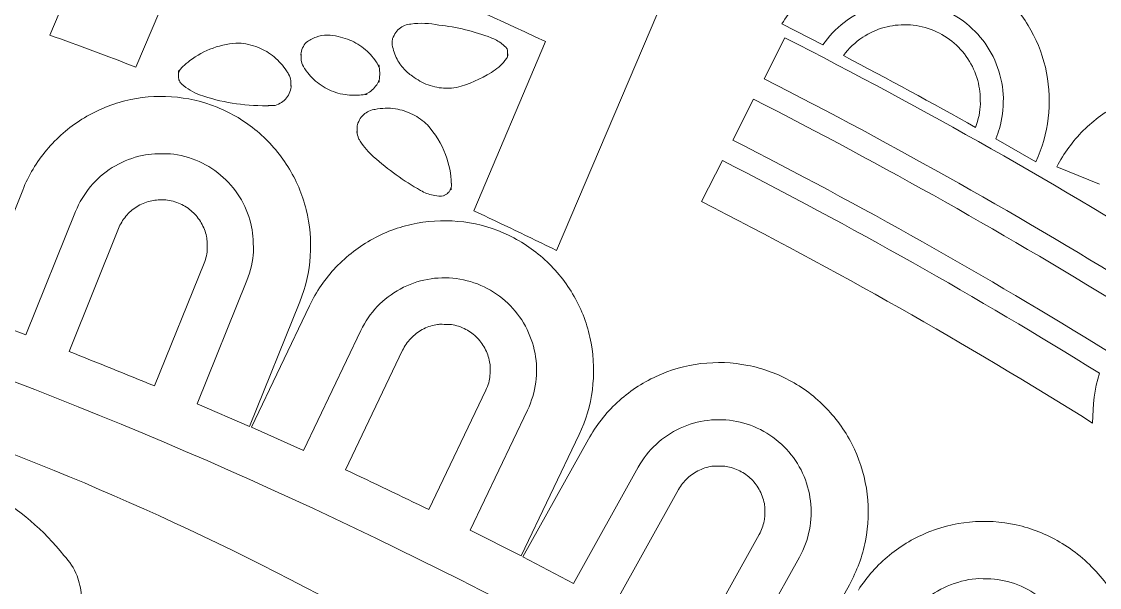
# Model space of a CAD drawing. Header units: millimetres. Extents: x -216 to 235, y -247 to 205.
# Drawn here: x 55.4 to 84.6, y 93.49 to 108.8 of the extents above; entities that cross this region are included whole.
import ezdxf

# ---------------------------------------------------------------- set-up
doc = ezdxf.new("R2010")
doc.units = ezdxf.units.MM
doc.header["$MEASUREMENT"] = 0
doc.layers.add('Camada 1', color=7, linetype='Continuous')

msp = doc.modelspace()

# ---------------------------------------------------------------- linework, layer by layer
at = {"layer": 'Camada 1', "color": 240, "lineweight": 18}
msp.add_open_spline([(40.386, -243.7514), (52.549, -242.0562), (64.5321, -239.369), (76.2543, -235.708), (76.2543, -235.708), (98.8911, -228.6351), (120.1427, -218.1082), (139.486, -204.3864), (139.486, -204.3864), (164.4969, -186.644), (185.4274, -164.233), (201.4217, -138.0695), (201.4217, -138.0695), (213.7717, -117.7741), (222.7947, -95.7966), (228.2686, -72.6782), (228.2686, -72.6782), (232.7664, -53.682), (234.7784, -34.2646), (234.2711, -14.7498), (234.2711, -14.7498), (233.6078, 8.9614), (229.2434, 32.277), (221.2854, 54.6227), (221.2854, 54.6227), (213.3274, 76.9685), (201.9717, 97.7943), (187.498, 116.5872), (187.498, 116.5872), (182.1139, 123.578), (176.3293, 130.2413), (170.1642, 136.5541), (170.1642, 136.5541), (153.5928, 153.4769), (134.5781, 167.599), (113.5883, 178.5727), (113.5883, 178.5727), (92.5985, 189.5464), (70.1505, 197.1015), (46.7969, 201.0519), (46.7969, 201.0519), (39.0919, 202.3552), (31.3295, 203.2562), (23.5308, 203.7524), (23.5308, 203.7524), (0.054, 205.2792), (-23.3725, 203.1146), (-46.1721, 197.3119), (-46.1721, 197.3119), (-57.2082, 194.503), (-67.9982, 190.8615), (-78.4793, 186.4083), (-78.4793, 186.4083), (-100.2525, 177.1917), (-120.3159, 164.6826), (-138.1754, 149.1888), (-138.1754, 149.1888), (-156.0349, 133.6951), (-171.2507, 115.5983), (-183.4483, 95.344), (-183.4483, 95.344), (-190.4371, 83.7389), (-196.3515, 71.5511), (-201.1434, 58.8799), (-201.1434, 58.8799), (-210.746, 33.3304), (-215.639, 6.4782), (-215.6655, -20.8162), (-215.6655, -20.8162), (-215.6885, -44.4186), (-212.0189, -67.7341), (-204.7472, -90.1884), (-204.7472, -90.1884), (-197.4754, -112.6427), (-186.7806, -133.683), (-172.926, -152.7913), (-172.926, -152.7913), (-167.4686, -160.3181), (-161.5547, -167.4917), (-155.2071, -174.2846)], degree=3, knots=[0, 0, 0, 0, 0.047619, 0.047619, 0.047619, 0.047619, 0.0952381, 0.0952381, 0.0952381, 0.0952381, 0.1428571, 0.1428571, 0.1428571, 0.1428571, 0.1904762, 0.1904762, 0.1904762, 0.1904762, 0.2380952, 0.2380952, 0.2380952, 0.2380952, 0.2857143, 0.2857143, 0.2857143, 0.2857143, 0.3333333, 0.3333333, 0.3333333, 0.3333333, 0.3809524, 0.3809524, 0.3809524, 0.3809524, 0.4285714, 0.4285714, 0.4285714, 0.4285714, 0.4761905, 0.4761905, 0.4761905, 0.4761905, 0.5238095, 0.5238095, 0.5238095, 0.5238095, 0.5714286, 0.5714286, 0.5714286, 0.5714286, 0.6190476, 0.6190476, 0.6190476, 0.6190476, 0.6666667, 0.6666667, 0.6666667, 0.6666667, 0.7142857, 0.7142857, 0.7142857, 0.7142857, 0.7619048, 0.7619048, 0.7619048, 0.7619048, 0.8095238, 0.8095238, 0.8095238, 0.8095238, 0.8571429, 0.8571429, 0.8571429, 0.8571429, 0.9047619, 0.9047619, 0.9047619, 0.9047619, 1, 1, 1, 1], dxfattribs=at)
at = {"layer": 'Camada 1', "color": 250, "lineweight": 18}
for points, knots in [([(169.4556, 135.5004), (152.9965, 152.348), (134.1044, 166.4135), (113.2447, 177.3504), (113.2447, 177.3504), (92.385, 188.2873), (70.0712, 195.8264), (46.8527, 199.782), (46.8527, 199.782), (39.1901, 201.0875), (31.4701, 201.9926), (23.7134, 202.4951), (23.7134, 202.4951), (0.3708, 204.0413), (-22.9262, 201.9169), (-45.6041, 196.1741), (-45.6041, 196.1741), (-56.5864, 193.3931), (-67.3248, 189.7829), (-77.7567, 185.3645), (-77.7567, 185.3645), (-99.4202, 176.2238), (-119.3871, 163.8067), (-137.1658, 148.419), (-137.1658, 148.419), (-154.9444, 133.0313), (-170.097, 115.0518), (-182.2504, 94.9233), (-182.2504, 94.9233), (-189.2131, 83.3915), (-195.1084, 71.2792), (-199.8881, 58.6848), (-199.8881, 58.6848), (-209.4979, 33.2044), (-214.3954, 6.4161), (-214.4225, -20.8161), (-214.4225, -20.8161), (-214.4225, -44.3152), (-210.6959, -67.68), (-203.3914, -90.0987), (-203.3914, -90.0987), (-196.087, -112.5174), (-185.3655, -133.5174), (-171.4908, -152.5816), (-171.4908, -152.5816), (-166.2338, -159.8049), (-160.555, -166.7015), (-154.4747, -173.2469), (-154.4747, -173.2469), (-138.5335, -190.4321), (-120.1002, -204.912), (-99.6287, -216.33), (-99.6287, -216.33), (-77.9909, -228.3986), (-54.6567, -236.727), (-30.2673, -241.0865), (-30.2673, -241.0865), (-7.2069, -245.2627), (16.2229, -245.78), (39.4452, -242.6257)], [0, 0, 0, 0, 0.0625, 0.0625, 0.0625, 0.0625, 0.125, 0.125, 0.125, 0.125, 0.1875, 0.1875, 0.1875, 0.1875, 0.25, 0.25, 0.25, 0.25, 0.3125, 0.3125, 0.3125, 0.3125, 0.375, 0.375, 0.375, 0.375, 0.4375, 0.4375, 0.4375, 0.4375, 0.5, 0.5, 0.5, 0.5, 0.5625, 0.5625, 0.5625, 0.5625, 0.625, 0.625, 0.625, 0.625, 0.6875, 0.6875, 0.6875, 0.6875, 0.75, 0.75, 0.75, 0.75, 0.8125, 0.8125, 0.8125, 0.8125, 0.875, 0.875, 0.875, 0.875, 1, 1, 1, 1]), ([(60.7714, 142.4533), (77.9787, 137.0124), (94.123, 128.9467), (108.8068, 118.4548), (108.8068, 118.4548), (124.9538, 106.9173), (138.8796, 92.7784), (150.1705, 76.4581), (150.1705, 76.4581), (160.415, 61.5908), (168.2076, 45.304), (173.3565, 27.9986), (173.3565, 27.9986), (178.6945, 10.0576), (181.054, -8.5113), (180.3726, -27.2172), (180.3726, -27.2172), (179.6985, -45.2033), (176.219, -62.8625), (170.0198, -79.76), (170.0198, -79.76), (163.8206, -96.6575), (155.0545, -112.3772), (143.9371, -126.532), (143.9371, -126.532), (140.0032, -131.5408), (135.7961, -136.3224), (131.3289, -140.8621), (131.3289, -140.8621), (122.0238, -150.3182), (111.6907, -158.6385), (100.4673, -165.7122)], [0, 0, 0, 0, 0.1111111, 0.1111111, 0.1111111, 0.1111111, 0.2222222, 0.2222222, 0.2222222, 0.2222222, 0.3333333, 0.3333333, 0.3333333, 0.3333333, 0.4444444, 0.4444444, 0.4444444, 0.4444444, 0.5555556, 0.5555556, 0.5555556, 0.5555556, 0.6666667, 0.6666667, 0.6666667, 0.6666667, 0.7777778, 0.7777778, 0.7777778, 0.7777778, 1, 1, 1, 1]), ([(99.8055, -164.6599), (114.881, -155.2167), (128.2937, -143.5315), (139.7132, -129.8919), (139.7132, -129.8919), (152.7839, -114.2803), (162.8561, -96.5853), (169.6061, -77.3759), (169.6061, -77.3759), (175.5536, -60.4675), (178.7829, -42.8368), (179.2144, -24.9179), (179.2144, -24.9179), (179.4625, -14.612), (178.7772, -4.3259), (177.1642, 5.8561), (177.1642, 5.8561), (174.3321, 23.5449), (168.7678, 40.5729), (160.6081, 56.5209), (160.6081, 56.5209), (152.4838, 72.3997), (141.9854, 86.8191), (129.3689, 99.4273), (129.3689, 99.4273), (116.7368, 112.0511), (102.2854, 122.5434), (86.3705, 130.6458), (86.3705, 130.6458), (78.0161, 134.8992), (69.3387, 138.4478), (60.3979, 141.2675)], [0, 0, 0, 0, 0.1111111, 0.1111111, 0.1111111, 0.1111111, 0.2222222, 0.2222222, 0.2222222, 0.2222222, 0.3333333, 0.3333333, 0.3333333, 0.3333333, 0.4444444, 0.4444444, 0.4444444, 0.4444444, 0.5555556, 0.5555556, 0.5555556, 0.5555556, 0.6666667, 0.6666667, 0.6666667, 0.6666667, 0.7777778, 0.7777778, 0.7777778, 0.7777778, 1, 1, 1, 1]), ([(39.4452, -242.6257), (51.8039, -240.947), (63.9786, -238.2392), (75.8837, -234.5214), (75.8837, -234.5214), (98.4034, -227.4817), (119.5445, -217.0058), (138.7865, -203.3516), (138.7865, -203.3516), (162.3398, -186.6382), (182.2735, -165.7398), (197.8558, -141.4234), (197.8558, -141.4234), (210.5592, -121.5071), (219.9906, -99.8488), (225.9178, -76.9817), (225.9178, -76.9817), (231.1662, -56.7331), (233.5541, -35.952), (233.035, -15.0406), (233.035, -15.0406), (232.4527, 8.4214), (228.2073, 31.5036), (220.4032, 53.6376), (220.4032, 53.6376), (212.5992, 75.7714), (201.4288, 96.412), (187.1669, 115.0511), (187.1669, 115.0511), (181.6804, 122.2215), (175.7693, 129.0463), (169.4555, 135.5004)], [0, 0, 0, 0, 0.1111111, 0.1111111, 0.1111111, 0.1111111, 0.2222222, 0.2222222, 0.2222222, 0.2222222, 0.3333333, 0.3333333, 0.3333333, 0.3333333, 0.4444444, 0.4444444, 0.4444444, 0.4444444, 0.5555556, 0.5555556, 0.5555556, 0.5555556, 0.6666667, 0.6666667, 0.6666667, 0.6666667, 0.7777778, 0.7777778, 0.7777778, 0.7777778, 1, 1, 1, 1]), ([(82.1399, 110.4193), (82.1073, 110.5187), (82.0595, 110.6117), (81.9977, 110.6962), (81.9977, 110.6962), (81.9497, 110.7619), (81.8939, 110.8212), (81.8314, 110.8733), (81.8314, 110.8733), (81.7505, 110.9402), (81.6601, 110.9936), (81.5624, 111.0322), (81.5624, 111.0322), (81.4648, 111.0708), (81.341, 111.1003), (81.2575, 111.1003), (81.2575, 111.1003), (81.1152, 111.1003), (81.0481, 111.0969), (80.9465, 111.0707), (80.9465, 111.0707), (80.8448, 111.0446), (80.7484, 111.0029), (80.6598, 110.9466), (80.6598, 110.9466), (80.5929, 110.904), (80.5315, 110.8539), (80.4764, 110.7969), (80.4764, 110.7969), (80.3852, 110.7023), (80.3148, 110.5915), (80.2679, 110.4688), (80.2679, 110.4688), (79.8677, 110.5682), (79.4569, 110.6038), (79.0456, 110.5747), (79.0456, 110.5747), (78.6342, 110.5455), (78.2325, 110.4524), (77.8503, 110.2976), (77.8503, 110.2976), (77.4681, 110.1428), (77.1149, 109.9301), (76.7992, 109.6647), (76.7992, 109.6647), (76.4852, 109.4008), (76.216, 109.0911), (75.9984, 108.7434)], [0, 0, 0, 0, 0.0769231, 0.0769231, 0.0769231, 0.0769231, 0.1538462, 0.1538462, 0.1538462, 0.1538462, 0.2307692, 0.2307692, 0.2307692, 0.2307692, 0.3076923, 0.3076923, 0.3076923, 0.3076923, 0.3846154, 0.3846154, 0.3846154, 0.3846154, 0.4615385, 0.4615385, 0.4615385, 0.4615385, 0.5384615, 0.5384615, 0.5384615, 0.5384615, 0.6153846, 0.6153846, 0.6153846, 0.6153846, 0.6923077, 0.6923077, 0.6923077, 0.6923077, 0.7692308, 0.7692308, 0.7692308, 0.7692308, 0.8461538, 0.8461538, 0.8461538, 0.8461538, 1, 1, 1, 1]), ([(82.8799, 105.0125), (83.0535, 105.3866), (83.1663, 105.7832), (83.2158, 106.1927), (83.2158, 106.1927), (83.2652, 106.6021), (83.25, 107.0142), (83.1705, 107.4189), (83.1705, 107.4189), (83.091, 107.8235), (82.9492, 108.2107), (82.7485, 108.571), (82.7485, 108.571), (82.5502, 108.9272), (82.2991, 109.2484), (82.0014, 109.5269), (82.0014, 109.5269), (82.0626, 109.6117), (82.1098, 109.705), (82.1418, 109.8046), (82.1418, 109.8046), (82.1738, 109.9042), (82.1895, 110.0061), (82.1895, 110.1121), (82.1895, 110.1121), (82.1895, 110.2154), (82.1725, 110.32), (82.1399, 110.4193)], [0, 0, 0, 0, 0.125, 0.125, 0.125, 0.125, 0.25, 0.25, 0.25, 0.25, 0.375, 0.375, 0.375, 0.375, 0.5, 0.5, 0.5, 0.5, 0.625, 0.625, 0.625, 0.625, 0.75, 0.75, 0.75, 0.75, 1, 1, 1, 1]), ([(77.1101, 108.1724), (77.2688, 108.405), (77.462, 108.61), (77.6848, 108.7822), (77.6848, 108.7822), (77.9077, 108.9544), (78.1547, 109.0897), (78.4199, 109.1846), (78.4199, 109.1846), (78.6851, 109.2795), (78.9925, 109.3401), (79.2433, 109.3401), (79.2433, 109.3401), (79.5647, 109.3401), (79.8042, 109.3126), (80.0745, 109.2335), (80.0745, 109.2335), (80.3448, 109.1545), (80.5995, 109.0341), (80.8321, 108.8754), (80.8321, 108.8754), (81.0647, 108.7167), (81.2697, 108.5235), (81.4419, 108.3006), (81.4419, 108.3006), (81.6141, 108.0778), (81.7493, 107.8307), (81.8443, 107.5656), (81.8443, 107.5656), (81.9392, 107.3004), (81.9998, 106.993), (81.9998, 106.7422), (81.9998, 106.7422), (81.9998, 106.4207), (81.9723, 106.1813), (81.8932, 105.911), (81.8932, 105.911), (81.8656, 105.8166), (81.8329, 105.7239), (81.7951, 105.6332)], [0, 0, 0, 0, 0.0909091, 0.0909091, 0.0909091, 0.0909091, 0.1818182, 0.1818182, 0.1818182, 0.1818182, 0.2727273, 0.2727273, 0.2727273, 0.2727273, 0.3636364, 0.3636364, 0.3636364, 0.3636364, 0.4545455, 0.4545455, 0.4545455, 0.4545455, 0.5454545, 0.5454545, 0.5454545, 0.5454545, 0.6363636, 0.6363636, 0.6363636, 0.6363636, 0.7272727, 0.7272727, 0.7272727, 0.7272727, 0.8181818, 0.8181818, 0.8181818, 0.8181818, 1, 1, 1, 1]), ([(65.9488, 108.7381), (65.9043, 108.7381), (65.8332, 108.72), (65.779, 108.6976), (65.779, 108.6976), (65.7248, 108.6753), (65.6748, 108.6447), (65.6301, 108.6067), (65.6301, 108.6067), (65.5855, 108.5686), (65.5473, 108.5241), (65.5166, 108.4741), (65.5166, 108.4741), (65.4859, 108.4242), (65.4497, 108.3431), (65.4497, 108.313), (65.4497, 108.313), (65.4497, 108.3234), (65.4388, 108.2618), (65.4388, 108.2541), (65.4388, 108.2541), (65.4388, 108.1584), (65.4821, 107.9974), (65.5333, 107.8773), (65.5333, 107.8773), (65.5845, 107.7571), (65.6538, 107.6465), (65.7396, 107.5481), (65.7396, 107.5481), (65.8139, 107.4629), (65.899, 107.3886), (65.9934, 107.3265), (65.9934, 107.3265), (66.1212, 107.2267), (66.2631, 107.1481), (66.4155, 107.0926), (66.4155, 107.0926), (66.5679, 107.0371), (66.7474, 107.0006), (66.8891, 107.0006), (66.8891, 107.0006), (67.0193, 107.0006), (67.0865, 107.0032), (67.1841, 107.0187), (67.1841, 107.0187), (67.5168, 107.1121), (67.8342, 107.2488), (68.1306, 107.4264), (68.1306, 107.4264), (68.2716, 107.5109), (68.3952, 107.6191), (68.4977, 107.7476), (68.4977, 107.7476), (68.5194, 107.7717), (68.5504, 107.8162), (68.5504, 107.8286), (68.5504, 107.8286), (68.5504, 107.7873), (68.5755, 107.8993), (68.5755, 107.9219), (68.5755, 107.9219), (68.5755, 107.9805), (68.5705, 107.7394), (68.5705, 108.0185), (68.5705, 108.0185), (68.5705, 108.028), (68.5505, 108.0935), (68.5505, 108.0803), (68.5505, 108.0803), (68.4683, 108.1679), (68.3734, 108.2416), (68.2681, 108.2995), (68.2681, 108.2995), (68.2232, 108.3242), (68.1767, 108.3459), (68.1288, 108.3644), (68.1288, 108.3644), (67.6716, 108.541), (67.1954, 108.6573), (66.7083, 108.7114), (66.7083, 108.7114), (66.4579, 108.7635), (66.2022, 108.7725), (65.9488, 108.7381)], [0, 0, 0, 0, 0.0454545, 0.0454545, 0.0454545, 0.0454545, 0.0909091, 0.0909091, 0.0909091, 0.0909091, 0.1363636, 0.1363636, 0.1363636, 0.1363636, 0.1818182, 0.1818182, 0.1818182, 0.1818182, 0.2272727, 0.2272727, 0.2272727, 0.2272727, 0.2727273, 0.2727273, 0.2727273, 0.2727273, 0.3181818, 0.3181818, 0.3181818, 0.3181818, 0.3636364, 0.3636364, 0.3636364, 0.3636364, 0.4090909, 0.4090909, 0.4090909, 0.4090909, 0.4545455, 0.4545455, 0.4545455, 0.4545455, 0.5, 0.5, 0.5, 0.5, 0.5454545, 0.5454545, 0.5454545, 0.5454545, 0.5909091, 0.5909091, 0.5909091, 0.5909091, 0.6363636, 0.6363636, 0.6363636, 0.6363636, 0.6818182, 0.6818182, 0.6818182, 0.6818182, 0.7272727, 0.7272727, 0.7272727, 0.7272727, 0.7727273, 0.7727273, 0.7727273, 0.7727273, 0.8181818, 0.8181818, 0.8181818, 0.8181818, 0.8636364, 0.8636364, 0.8636364, 0.8636364, 0.9090909, 0.9090909, 0.9090909, 0.9090909, 1, 1, 1, 1]), ([(78.7746, 108.6457), (78.5661, 108.5881), (78.3693, 108.4986), (78.1888, 108.3794), (78.1888, 108.3794), (77.9862, 108.2456), (77.8102, 108.0783), (77.6662, 107.8828), (77.6662, 107.8828), (78.8693, 107.2528), (80.0633, 106.6056), (81.2479, 105.9415)], [0, 0, 0, 0, 0.25, 0.25, 0.25, 0.25, 0.5, 0.5, 0.5, 0.5, 1, 1, 1, 1]), ([(81.2479, 105.9415), (81.3238, 106.144), (81.3768, 106.3893), (81.3768, 106.5719), (81.3768, 106.5719), (81.3768, 106.8378), (81.3621, 107.0028), (81.3045, 107.2113), (81.3045, 107.2113), (81.2469, 107.4197), (81.1574, 107.6165), (81.0383, 107.797), (81.0383, 107.797), (80.9191, 107.9774), (80.7731, 108.137), (80.604, 108.2718), (80.604, 108.2718), (80.4349, 108.4066), (80.2468, 108.5132), (80.0443, 108.5891), (80.0443, 108.5891), (79.8418, 108.665), (79.5965, 108.718), (79.4139, 108.718), (79.4139, 108.718), (79.1481, 108.718), (78.983, 108.7033), (78.7746, 108.6457)], [0, 0, 0, 0, 0.125, 0.125, 0.125, 0.125, 0.25, 0.25, 0.25, 0.25, 0.375, 0.375, 0.375, 0.375, 0.5, 0.5, 0.5, 0.5, 0.625, 0.625, 0.625, 0.625, 0.75, 0.75, 0.75, 0.75, 1, 1, 1, 1]), ([(65.0086, 107.7171), (64.9156, 107.8565), (64.8019, 107.9798), (64.6703, 108.0837), (64.6703, 108.0837), (64.5387, 108.1876), (64.3924, 108.2696), (64.2351, 108.3278), (64.2351, 108.3278), (64.1512, 108.3588), (64.0648, 108.3827), (63.9768, 108.3993), (63.9768, 108.3993), (63.8801, 108.4283), (63.7906, 108.4396), (63.6791, 108.4396), (63.6791, 108.4396), (63.5868, 108.4396), (63.4788, 108.4193), (63.3835, 108.3859), (63.3835, 108.3859), (63.2867, 108.352), (63.1965, 108.3032), (63.1152, 108.2406), (63.1152, 108.2406), (63.0752, 108.1975), (63.0425, 108.1486), (63.0177, 108.0952), (63.0177, 108.0952), (62.9931, 108.0418), (62.97, 107.9663), (62.97, 107.9268), (62.97, 107.9268), (62.97, 107.8085), (62.9766, 108.0896), (62.9766, 107.7519), (62.9766, 107.7519), (62.9766, 107.719), (63.0083, 107.6389), (63.037, 107.5875), (63.037, 107.5875), (63.0498, 107.5645), (63.0643, 107.5425), (63.0803, 107.5215), (63.0803, 107.5215), (63.173, 107.3818), (63.2864, 107.2584), (63.4178, 107.1543), (63.4178, 107.1543), (63.5491, 107.0501), (63.6952, 106.9678), (63.8523, 106.9094), (63.8523, 106.9094), (64.0094, 106.8509), (64.1984, 106.8107), (64.3412, 106.8107), (64.3412, 106.8107), (64.4604, 106.8107), (64.1216, 106.8136), (64.5252, 106.8136), (64.5252, 106.8136), (64.5863, 106.8136), (64.8868, 106.842), (64.7048, 106.842), (64.7048, 106.842), (64.7321, 106.842), (64.8173, 106.8886), (64.8668, 106.9245), (64.8668, 106.9245), (64.9162, 106.9604), (64.9594, 107.0036), (64.9953, 107.0531), (64.9953, 107.0531), (65.0312, 107.1025), (65.0779, 107.1877), (65.0779, 107.215), (65.0779, 107.215), (65.0779, 107.0335), (65.1063, 107.3335), (65.1063, 107.3945), (65.1063, 107.3945), (65.1063, 107.4557), (65.0779, 107.7562), (65.0779, 107.5741), (65.0779, 107.5741), (65.0779, 107.596), (65.0382, 107.6727), (65.0086, 107.7171)], [0, 0, 0, 0, 0.0434783, 0.0434783, 0.0434783, 0.0434783, 0.0869565, 0.0869565, 0.0869565, 0.0869565, 0.1304348, 0.1304348, 0.1304348, 0.1304348, 0.173913, 0.173913, 0.173913, 0.173913, 0.2173913, 0.2173913, 0.2173913, 0.2173913, 0.2608696, 0.2608696, 0.2608696, 0.2608696, 0.3043478, 0.3043478, 0.3043478, 0.3043478, 0.3478261, 0.3478261, 0.3478261, 0.3478261, 0.3913043, 0.3913043, 0.3913043, 0.3913043, 0.4347826, 0.4347826, 0.4347826, 0.4347826, 0.4782609, 0.4782609, 0.4782609, 0.4782609, 0.5217391, 0.5217391, 0.5217391, 0.5217391, 0.5652174, 0.5652174, 0.5652174, 0.5652174, 0.6086957, 0.6086957, 0.6086957, 0.6086957, 0.6521739, 0.6521739, 0.6521739, 0.6521739, 0.6956522, 0.6956522, 0.6956522, 0.6956522, 0.7391304, 0.7391304, 0.7391304, 0.7391304, 0.7826087, 0.7826087, 0.7826087, 0.7826087, 0.826087, 0.826087, 0.826087, 0.826087, 0.8695652, 0.8695652, 0.8695652, 0.8695652, 0.9130435, 0.9130435, 0.9130435, 0.9130435, 1, 1, 1, 1]), ([(75.5189, 107.2561), (79.0752, 105.4456), (82.5517, 103.486), (85.942, 101.381), (85.942, 101.381), (86.2948, 101.6826), (86.6881, 101.9291), (87.1135, 102.1149), (87.1135, 102.1149), (83.5311, 104.3607), (79.8524, 106.4451), (76.0846, 108.3638)], [0, 0, 0, 0, 0.25, 0.25, 0.25, 0.25, 0.5, 0.5, 0.5, 0.5, 1, 1, 1, 1]), ([(59.7729, 107.5852), (59.763, 107.5852), (59.7056, 107.5238), (59.7056, 107.5133), (59.7056, 107.5133), (59.7056, 107.5352), (59.6639, 107.4398), (59.6639, 107.4242), (59.6639, 107.4242), (59.6639, 107.5932), (59.6516, 107.3649), (59.6516, 107.3265), (59.6516, 107.3265), (59.6516, 107.2974), (59.6702, 107.1604), (59.6702, 107.2299), (59.6702, 107.2299), (59.6702, 107.2159), (59.7178, 107.125), (59.7178, 107.1437), (59.7178, 107.1437), (59.7178, 107.1416), (59.7362, 107.1216), (59.7466, 107.1115), (59.7466, 107.1115), (59.8872, 106.9858), (60.0494, 106.8893), (60.227, 106.8258), (60.227, 106.8258), (60.8144, 106.6156), (61.3859, 106.526), (62.0539, 106.526), (62.0539, 106.526), (62.1846, 106.526), (61.9369, 106.5317), (62.2356, 106.5317), (62.2356, 106.5317), (62.2703, 106.5317), (62.3531, 106.5637), (62.4067, 106.5931), (62.4067, 106.5931), (62.4602, 106.6225), (62.5085, 106.6599), (62.5504, 106.7044), (62.5504, 106.7044), (62.5922, 106.7489), (62.6266, 106.7994), (62.6527, 106.8547), (62.6527, 106.8547), (62.6787, 106.91), (62.7035, 106.989), (62.7035, 107.0292), (62.7035, 107.0292), (62.7035, 107.1599), (62.6979, 106.9122), (62.6979, 107.2109), (62.6979, 107.2109), (62.6979, 107.2456), (62.6658, 107.3284), (62.6364, 107.382), (62.6364, 107.382), (62.6195, 107.4128), (62.5999, 107.442), (62.5777, 107.4692), (62.5777, 107.4692), (62.4881, 107.612), (62.3773, 107.739), (62.248, 107.8472), (62.248, 107.8472), (62.1186, 107.9553), (61.974, 108.0419), (61.8176, 108.1047), (61.8176, 108.1047), (61.6496, 108.1722), (61.4461, 108.2188), (61.2918, 108.2188), (61.2918, 108.2188), (61.0755, 108.2188), (60.8157, 108.1686), (60.5895, 108.0884), (60.5895, 108.0884), (60.3632, 108.0082), (60.1522, 107.8935), (59.9618, 107.7473), (59.9618, 107.7473), (59.8959, 107.6967), (59.8329, 107.6426), (59.7729, 107.5852)], [0, 0, 0, 0, 0.0434783, 0.0434783, 0.0434783, 0.0434783, 0.0869565, 0.0869565, 0.0869565, 0.0869565, 0.1304348, 0.1304348, 0.1304348, 0.1304348, 0.173913, 0.173913, 0.173913, 0.173913, 0.2173913, 0.2173913, 0.2173913, 0.2173913, 0.2608696, 0.2608696, 0.2608696, 0.2608696, 0.3043478, 0.3043478, 0.3043478, 0.3043478, 0.3478261, 0.3478261, 0.3478261, 0.3478261, 0.3913043, 0.3913043, 0.3913043, 0.3913043, 0.4347826, 0.4347826, 0.4347826, 0.4347826, 0.4782609, 0.4782609, 0.4782609, 0.4782609, 0.5217391, 0.5217391, 0.5217391, 0.5217391, 0.5652174, 0.5652174, 0.5652174, 0.5652174, 0.6086957, 0.6086957, 0.6086957, 0.6086957, 0.6521739, 0.6521739, 0.6521739, 0.6521739, 0.6956522, 0.6956522, 0.6956522, 0.6956522, 0.7391304, 0.7391304, 0.7391304, 0.7391304, 0.7826087, 0.7826087, 0.7826087, 0.7826087, 0.826087, 0.826087, 0.826087, 0.826087, 0.8695652, 0.8695652, 0.8695652, 0.8695652, 0.9130435, 0.9130435, 0.9130435, 0.9130435, 1, 1, 1, 1]), ([(87.5541, 106.9506), (87.1469, 107.0157), (86.7345, 107.0162), (86.3271, 106.9522), (86.3271, 106.9522), (85.9197, 106.8882), (85.5273, 106.7613), (85.1596, 106.5746), (85.1596, 106.5746), (84.7919, 106.3878), (84.458, 106.1459), (84.166, 105.8546), (84.166, 105.8546), (83.8774, 105.5667), (83.6367, 105.2377), (83.4499, 104.8753)], [0, 0, 0, 0, 0.2, 0.2, 0.2, 0.2, 0.4, 0.4, 0.4, 0.4, 0.6, 0.6, 0.6, 0.6, 1, 1, 1, 1]), ([(55.4334, 104.2437), (55.5923, 104.6384), (55.811, 105.0035), (56.0841, 105.3298), (56.0841, 105.3298), (56.3572, 105.6561), (56.678, 105.9357), (57.0386, 106.1616), (57.0386, 106.1616), (57.3991, 106.3876), (57.7906, 106.5543), (58.2034, 106.6578), (58.2034, 106.6578), (58.6161, 106.7613), (59.04, 106.7989), (59.4645, 106.7698), (59.4645, 106.7698), (59.889, 106.7406), (60.3038, 106.6455), (60.6985, 106.4866), (60.6985, 106.4866), (61.0932, 106.3276), (61.4583, 106.109), (61.7846, 105.8359)], [0, 0, 0, 0, 0.1428571, 0.1428571, 0.1428571, 0.1428571, 0.2857143, 0.2857143, 0.2857143, 0.2857143, 0.4285714, 0.4285714, 0.4285714, 0.4285714, 0.5714286, 0.5714286, 0.5714286, 0.5714286, 0.7142857, 0.7142857, 0.7142857, 0.7142857, 1, 1, 1, 1]), ([(64.9814, 106.4276), (64.9412, 106.4276), (64.8661, 106.4051), (64.8124, 106.3807), (64.8124, 106.3807), (64.7588, 106.3562), (64.7096, 106.3237), (64.6661, 106.2838), (64.6661, 106.2838), (64.6227, 106.244), (64.586, 106.1978), (64.557, 106.1465), (64.557, 106.1465), (64.528, 106.0952), (64.4956, 106.0148), (64.4956, 105.9822), (64.4956, 105.9822), (64.4956, 105.5914), (64.488, 105.9201), (64.488, 105.8069), (64.488, 105.8069), (64.488, 105.7667), (64.5105, 105.6915), (64.5349, 105.6379), (64.5349, 105.6379), (64.5463, 105.613), (64.5594, 105.5891), (64.5742, 105.5661), (64.5742, 105.5661), (64.6824, 105.4122), (64.8051, 105.2697), (64.9413, 105.14), (64.9413, 105.14), (65.3336, 104.7956), (65.7584, 104.4922), (66.2114, 104.2327), (66.2114, 104.2327), (66.3178, 104.1717), (66.4324, 104.1282), (66.5524, 104.1031), (66.5524, 104.1031), (66.6156, 104.0899), (66.6952, 104.0794), (66.7441, 104.0794), (66.7441, 104.0794), (66.7734, 104.0794), (66.9116, 104.0976), (66.8402, 104.0976), (66.8402, 104.0976), (66.8543, 104.0976), (66.9448, 104.1445), (66.9261, 104.1445), (66.9261, 104.1445), (66.9359, 104.1445), (66.9932, 104.2053), (66.9932, 104.2157), (66.9932, 104.2157), (66.9932, 104.1941), (67.0351, 104.2887), (67.0351, 104.3041), (67.0351, 104.3041), (67.0351, 104.1483), (67.0476, 104.3637), (67.0476, 104.4012), (67.0476, 104.4012), (67.0476, 104.4092), (67.0448, 104.4498), (67.0448, 104.4341)], [0, 0, 0, 0, 0.0555556, 0.0555556, 0.0555556, 0.0555556, 0.1111111, 0.1111111, 0.1111111, 0.1111111, 0.1666667, 0.1666667, 0.1666667, 0.1666667, 0.2222222, 0.2222222, 0.2222222, 0.2222222, 0.2777778, 0.2777778, 0.2777778, 0.2777778, 0.3333333, 0.3333333, 0.3333333, 0.3333333, 0.3888889, 0.3888889, 0.3888889, 0.3888889, 0.4444444, 0.4444444, 0.4444444, 0.4444444, 0.5, 0.5, 0.5, 0.5, 0.5555556, 0.5555556, 0.5555556, 0.5555556, 0.6111111, 0.6111111, 0.6111111, 0.6111111, 0.6666667, 0.6666667, 0.6666667, 0.6666667, 0.7222222, 0.7222222, 0.7222222, 0.7222222, 0.7777778, 0.7777778, 0.7777778, 0.7777778, 0.8333333, 0.8333333, 0.8333333, 0.8333333, 0.8888889, 0.8888889, 0.8888889, 0.8888889, 1, 1, 1, 1]), ([(67.0448, 104.4341), (67.0448, 104.6566), (66.9803, 104.9556), (66.8878, 105.2024), (66.8878, 105.2024), (66.7762, 105.5), (66.6106, 105.7713), (66.397, 106.0066), (66.397, 106.0066), (66.2799, 106.1225), (66.1461, 106.2186), (65.9989, 106.2925), (65.9989, 106.2925), (65.8517, 106.3665), (65.6948, 106.4166), (65.5319, 106.4414), (65.5319, 106.4414), (65.3485, 106.4695), (65.1631, 106.4648), (64.9814, 106.4276)], [0, 0, 0, 0, 0.1666667, 0.1666667, 0.1666667, 0.1666667, 0.3333333, 0.3333333, 0.3333333, 0.3333333, 0.5, 0.5, 0.5, 0.5, 0.6666667, 0.6666667, 0.6666667, 0.6666667, 1, 1, 1, 1]), ([(61.7846, 105.8359), (62.1109, 105.5627), (62.3905, 105.242), (62.6164, 104.8814), (62.6164, 104.8814), (62.8424, 104.5208), (63.0092, 104.1293), (63.1126, 103.7166), (63.1126, 103.7166), (63.2161, 103.3038), (63.2538, 102.88), (63.2246, 102.4554), (63.2246, 102.4554), (63.1955, 102.0309), (63.1003, 101.6162), (62.9414, 101.2215)], [0, 0, 0, 0, 0.2, 0.2, 0.2, 0.2, 0.4, 0.4, 0.4, 0.4, 0.6, 0.6, 0.6, 0.6, 1, 1, 1, 1]), ([(85.4945, 100.9273), (85.2224, 100.6109), (84.9972, 100.2597), (84.8234, 99.8805), (84.8234, 99.8805), (81.5196, 101.9261), (78.1333, 103.8318), (74.6702, 105.5944)], [0, 0, 0, 0, 0.3333333, 0.3333333, 0.3333333, 0.3333333, 1, 1, 1, 1]), ([(109.4039, 32.2293), (103.8033, 42.7843), (96.6205, 52.3332), (88.0323, 60.6409), (88.0323, 60.6409), (83.215, 65.3009), (78.0052, 69.5177), (72.4437, 73.2582), (72.4437, 73.2582), (62.6104, 79.8719), (51.8635, 84.8658), (40.4678, 88.1171), (40.4678, 88.1171), (36.6084, 89.2182), (32.6957, 90.1118), (28.7409, 90.7953), (28.7409, 90.7953), (29.6439, 91.0844), (30.4906, 91.5112), (31.26, 92.0652), (31.26, 92.0652), (32.0295, 92.6192), (32.7028, 93.2867), (33.2634, 94.0513), (33.2634, 94.0513), (33.824, 94.8159), (34.2581, 95.6589), (34.555, 96.5593), (34.555, 96.5593), (34.8519, 97.4598), (35.0084, 98.4123), (35.0084, 99.3437), (35.0084, 99.3437), (35.0084, 100.3092), (34.8682, 101.2289), (34.5791, 102.1319), (34.5791, 102.1319), (34.29, 103.0349), (33.8632, 103.8815), (33.3092, 104.651), (33.3092, 104.651), (33.12, 104.9139), (32.9168, 105.1663), (32.7003, 105.4073), (32.7003, 105.4073), (46.0097, 102.9259), (58.767, 98.3931), (70.6582, 91.9204), (70.6582, 91.9204), (82.5494, 85.4477), (93.2816, 77.1945), (102.5906, 67.3641), (102.5906, 67.3641), (106.6445, 63.0831), (110.3952, 58.5342), (113.8252, 53.7387), (113.8252, 53.7387), (121.6447, 42.8064), (127.6576, 30.7854), (131.7161, 17.9717), (131.7161, 17.9717), (133.3187, 12.9118), (134.6034, 7.7619), (135.5654, 2.5421), (135.5654, 2.5421), (134.8569, 3.1755), (134.0581, 3.6902), (133.1886, 4.0736), (133.1886, 4.0736), (132.319, 4.457), (131.4003, 4.6996), (130.4548, 4.7955), (130.4548, 4.7955), (129.5094, 4.8915), (128.5606, 4.8383), (127.6318, 4.6374), (127.6318, 4.6374), (126.703, 4.4365), (125.8171, 4.0927), (124.9958, 3.6147), (124.9958, 3.6147), (124.1745, 3.1365), (123.4382, 2.5359), (122.8048, 1.8274), (122.8048, 1.8274), (122.1715, 1.1189), (121.6568, 0.3201), (121.2734, -0.5495), (121.2734, -0.5495), (121.1514, -0.8261), (121.0435, -1.1085), (120.9498, -1.396), (120.9498, -1.396), (118.885, 10.3731), (115.0045, 21.6743), (109.4039, 32.2293)], [0, 0, 0, 0, 0.04, 0.04, 0.04, 0.04, 0.08, 0.08, 0.08, 0.08, 0.12, 0.12, 0.12, 0.12, 0.16, 0.16, 0.16, 0.16, 0.2, 0.2, 0.2, 0.2, 0.24, 0.24, 0.24, 0.24, 0.28, 0.28, 0.28, 0.28, 0.32, 0.32, 0.32, 0.32, 0.36, 0.36, 0.36, 0.36, 0.4, 0.4, 0.4, 0.4, 0.44, 0.44, 0.44, 0.44, 0.48, 0.48, 0.48, 0.48, 0.52, 0.52, 0.52, 0.52, 0.56, 0.56, 0.56, 0.56, 0.6, 0.6, 0.6, 0.6, 0.64, 0.64, 0.64, 0.64, 0.68, 0.68, 0.68, 0.68, 0.72, 0.72, 0.72, 0.72, 0.76, 0.76, 0.76, 0.76, 0.8, 0.8, 0.8, 0.8, 0.84, 0.84, 0.84, 0.84, 0.88, 0.88, 0.88, 0.88, 0.92, 0.92, 0.92, 0.92, 1, 1, 1, 1]), ([(61.507, 101.7989), (61.6052, 102.0428), (61.682, 102.3564), (61.682, 102.5613), (61.682, 102.5613), (61.682, 102.9304), (61.6767, 103.0855), (61.6128, 103.3406), (61.6128, 103.3406), (61.5489, 103.5956), (61.4458, 103.8375), (61.3062, 104.0603), (61.3062, 104.0603), (61.1666, 104.2831), (60.9938, 104.4813), (60.7922, 104.6501), (60.7922, 104.6501), (60.5906, 104.8188), (60.365, 104.954), (60.1211, 105.0521), (60.1211, 105.0521), (59.8772, 105.1503), (59.5636, 105.2271), (59.3586, 105.2271), (59.3586, 105.2271), (58.9896, 105.2271), (58.8344, 105.2219), (58.5793, 105.158), (58.5793, 105.158), (58.3243, 105.094), (58.0824, 104.991), (57.8596, 104.8514), (57.8596, 104.8514), (57.6368, 104.7117), (57.4386, 104.539), (57.2699, 104.3374), (57.2699, 104.3374), (57.1011, 104.1357), (56.966, 103.9102), (56.8678, 103.6663)], [0, 0, 0, 0, 0.0909091, 0.0909091, 0.0909091, 0.0909091, 0.1818182, 0.1818182, 0.1818182, 0.1818182, 0.2727273, 0.2727273, 0.2727273, 0.2727273, 0.3636364, 0.3636364, 0.3636364, 0.3636364, 0.4545455, 0.4545455, 0.4545455, 0.4545455, 0.5454545, 0.5454545, 0.5454545, 0.5454545, 0.6363636, 0.6363636, 0.6363636, 0.6363636, 0.7272727, 0.7272727, 0.7272727, 0.7272727, 0.8181818, 0.8181818, 0.8181818, 0.8181818, 1, 1, 1, 1]), ([(56.8678, 103.6663), (56.8678, 103.6663), (55.5214, 100.3214), (55.5214, 100.3214), (55.5214, 100.3214), (55.5214, 100.3214), (54.0732, 100.8647), (54.0732, 100.8647), (54.0732, 100.8647), (54.0732, 100.8647), (55.4334, 104.2437), (55.4334, 104.2437)], [0, 0, 0, 0, 0.25, 0.25, 0.25, 0.25, 0.5, 0.5, 0.5, 0.5, 1, 1, 1, 1]), ([(60.3471, 102.2657), (60.3963, 102.3877), (60.4347, 102.5445), (60.4347, 102.647), (60.4347, 102.647), (60.4347, 102.8315), (60.432, 102.909), (60.4001, 103.0366), (60.4001, 103.0366), (60.3681, 103.1641), (60.3166, 103.285), (60.2468, 103.3964), (60.2468, 103.3964), (60.177, 103.5079), (60.0906, 103.6069), (59.9898, 103.6913), (59.9898, 103.6913), (59.889, 103.7757), (59.7762, 103.8432), (59.6542, 103.8923), (59.6542, 103.8923), (59.5323, 103.9415), (59.3755, 103.9798), (59.273, 103.9798), (59.273, 103.9798), (59.0885, 103.9798), (59.0109, 103.9772), (58.8834, 103.9453), (58.8834, 103.9453), (58.7558, 103.9133), (58.6349, 103.8618), (58.5235, 103.7919), (58.5235, 103.7919), (58.4121, 103.7222), (58.313, 103.6358), (58.2286, 103.5349)], [0, 0, 0, 0, 0.1, 0.1, 0.1, 0.1, 0.2, 0.2, 0.2, 0.2, 0.3, 0.3, 0.3, 0.3, 0.4, 0.4, 0.4, 0.4, 0.5, 0.5, 0.5, 0.5, 0.6, 0.6, 0.6, 0.6, 0.7, 0.7, 0.7, 0.7, 0.8, 0.8, 0.8, 0.8, 1, 1, 1, 1]), ([(84.6007, 99.2864), (84.4709, 98.8472), (84.4192, 98.4366), (84.4192, 97.9355), (84.4192, 97.9355), (80.9761, 100.09), (77.4413, 102.0905), (73.8219, 103.9333)], [0, 0, 0, 0, 0.3333333, 0.3333333, 0.3333333, 0.3333333, 1, 1, 1, 1]), ([(63.2017, 101.1114), (63.3851, 101.4954), (63.6263, 101.846), (63.9193, 102.1545), (63.9193, 102.1545), (64.2124, 102.463), (64.5501, 102.7219), (64.9241, 102.9248), (64.9241, 102.9248), (65.2982, 103.1276), (65.6994, 103.2695), (66.1178, 103.3468), (66.1178, 103.3468), (66.5362, 103.4242), (66.9616, 103.4351), (67.3835, 103.3794), (67.3835, 103.3794), (67.8053, 103.3237), (68.2133, 103.2026), (68.5972, 103.0193), (68.5972, 103.0193), (68.9812, 102.8359), (69.3318, 102.5947), (69.6403, 102.3017), (69.6403, 102.3017), (69.9489, 102.0086), (70.2077, 101.6709), (70.4106, 101.2969)], [0, 0, 0, 0, 0.125, 0.125, 0.125, 0.125, 0.25, 0.25, 0.25, 0.25, 0.375, 0.375, 0.375, 0.375, 0.5, 0.5, 0.5, 0.5, 0.625, 0.625, 0.625, 0.625, 0.75, 0.75, 0.75, 0.75, 1, 1, 1, 1]), ([(62.9414, 101.2215), (62.9414, 101.2215), (61.582, 97.8443), (61.582, 97.8443), (61.582, 97.8443), (61.582, 97.8443), (60.1618, 98.4571), (60.1618, 98.4571), (60.1618, 98.4571), (60.1618, 98.4571), (61.507, 101.7989), (61.507, 101.7989)], [0, 0, 0, 0, 0.25, 0.25, 0.25, 0.25, 0.5, 0.5, 0.5, 0.5, 1, 1, 1, 1]), ([(69.1098, 98.29), (69.2231, 98.5273), (69.2979, 98.7794), (69.3323, 99.04), (69.3323, 99.04), (69.3668, 99.3007), (69.36, 99.5635), (69.3122, 99.8221), (69.3122, 99.8221), (69.2644, 100.0806), (69.1768, 100.3285), (69.0514, 100.5597), (69.0514, 100.5597), (68.9261, 100.7908), (68.7661, 100.9994), (68.5754, 101.1805), (68.5754, 101.1805), (68.3848, 101.3616), (68.1682, 101.5106), (67.9309, 101.6239), (67.9309, 101.6239), (67.6937, 101.7372), (67.4416, 101.812), (67.1809, 101.8464), (67.1809, 101.8464), (66.9203, 101.8809), (66.6574, 101.8741), (66.3989, 101.8263), (66.3989, 101.8263), (66.1403, 101.7785), (65.8925, 101.6909), (65.6613, 101.5655), (65.6613, 101.5655), (65.4302, 101.4402), (65.2215, 101.2802), (65.0405, 101.0896), (65.0405, 101.0896), (64.8594, 100.899), (64.7103, 100.6823), (64.5971, 100.4451)], [0, 0, 0, 0, 0.0909091, 0.0909091, 0.0909091, 0.0909091, 0.1818182, 0.1818182, 0.1818182, 0.1818182, 0.2727273, 0.2727273, 0.2727273, 0.2727273, 0.3636364, 0.3636364, 0.3636364, 0.3636364, 0.4545455, 0.4545455, 0.4545455, 0.4545455, 0.5454545, 0.5454545, 0.5454545, 0.5454545, 0.6363636, 0.6363636, 0.6363636, 0.6363636, 0.7272727, 0.7272727, 0.7272727, 0.7272727, 0.8181818, 0.8181818, 0.8181818, 0.8181818, 1, 1, 1, 1]), ([(64.5971, 100.4451), (64.5971, 100.4451), (63.0432, 97.1913), (63.0432, 97.1913), (63.0432, 97.1913), (63.0432, 97.1913), (61.632, 97.8244), (61.632, 97.8244), (61.632, 97.8244), (61.632, 97.8244), (63.2017, 101.1114), (63.2017, 101.1114)], [0, 0, 0, 0, 0.25, 0.25, 0.25, 0.25, 0.5, 0.5, 0.5, 0.5, 1, 1, 1, 1]), ([(70.4106, 101.2969), (70.6135, 100.9228), (70.7554, 100.5216), (70.8327, 100.1032), (70.8327, 100.1032), (70.9101, 99.6847), (70.921, 99.2593), (70.8653, 98.8375), (70.8653, 98.8375), (70.8095, 98.4156), (70.6885, 98.0077), (70.5051, 97.6237)], [0, 0, 0, 0, 0.25, 0.25, 0.25, 0.25, 0.5, 0.5, 0.5, 0.5, 1, 1, 1, 1]), ([(66.2574, 100.4666), (66.1418, 100.4039), (66.0375, 100.3239), (65.9469, 100.2286), (65.9469, 100.2286), (65.8564, 100.1332), (65.7819, 100.0249), (65.7252, 99.9063)], [0, 0, 0, 0, 0.3333333, 0.3333333, 0.3333333, 0.3333333, 1, 1, 1, 1]), ([(67.9816, 98.8288), (68.0382, 98.9474), (68.0928, 99.1183), (68.0928, 99.2038), (68.0928, 99.2038), (68.0928, 99.4987), (68.1067, 99.4655), (68.0828, 99.5948), (68.0828, 99.5948), (68.0589, 99.7241), (68.0151, 99.848), (67.9524, 99.9636), (67.9524, 99.9636), (67.8897, 100.0792), (67.8097, 100.1835), (67.7144, 100.274), (67.7144, 100.274), (67.6191, 100.3646), (67.5108, 100.4391), (67.3922, 100.4957), (67.3922, 100.4957), (67.2735, 100.5524), (67.1027, 100.607), (67.0172, 100.607), (67.0172, 100.607), (66.7223, 100.607), (66.7554, 100.6208), (66.6261, 100.5969), (66.6261, 100.5969), (66.4969, 100.5731), (66.3729, 100.5292), (66.2574, 100.4666)], [0, 0, 0, 0, 0.1111111, 0.1111111, 0.1111111, 0.1111111, 0.2222222, 0.2222222, 0.2222222, 0.2222222, 0.3333333, 0.3333333, 0.3333333, 0.3333333, 0.4444444, 0.4444444, 0.4444444, 0.4444444, 0.5555556, 0.5555556, 0.5555556, 0.5555556, 0.6666667, 0.6666667, 0.6666667, 0.6666667, 0.7777778, 0.7777778, 0.7777778, 0.7777778, 1, 1, 1, 1]), ([(70.758, 97.4975), (70.9651, 97.8692), (71.2279, 98.204), (71.5397, 98.4935), (71.5397, 98.4935), (71.8515, 98.783), (72.2049, 99.0202), (72.5909, 99.1992), (72.5909, 99.1992), (72.9769, 99.3781), (73.3862, 99.4945), (73.8087, 99.5455), (73.8087, 99.5455), (74.2312, 99.5964), (74.6564, 99.5806), (75.0739, 99.4985), (75.0739, 99.4985), (75.4915, 99.4164), (75.891, 99.2699), (76.2627, 99.0628), (76.2627, 99.0628), (76.6344, 98.8557), (76.9692, 98.593), (77.2587, 98.2811), (77.2587, 98.2811), (77.5482, 97.9693), (77.7854, 97.616), (77.9644, 97.2299), (77.9644, 97.2299), (78.1433, 96.8439), (78.2597, 96.4346), (78.3107, 96.0121), (78.3107, 96.0121), (78.3616, 95.5896), (78.3458, 95.1644), (78.2637, 94.7469), (78.2637, 94.7469), (78.1815, 94.3294), (78.0351, 93.9298), (77.828, 93.5581)], [0, 0, 0, 0, 0.0909091, 0.0909091, 0.0909091, 0.0909091, 0.1818182, 0.1818182, 0.1818182, 0.1818182, 0.2727273, 0.2727273, 0.2727273, 0.2727273, 0.3636364, 0.3636364, 0.3636364, 0.3636364, 0.4545455, 0.4545455, 0.4545455, 0.4545455, 0.5454545, 0.5454545, 0.5454545, 0.5454545, 0.6363636, 0.6363636, 0.6363636, 0.6363636, 0.7272727, 0.7272727, 0.7272727, 0.7272727, 0.8181818, 0.8181818, 0.8181818, 0.8181818, 1, 1, 1, 1]), ([(70.5051, 97.6237), (70.5051, 97.6237), (68.9363, 94.3386), (68.9363, 94.3386), (68.9363, 94.3386), (68.9363, 94.3386), (67.5574, 95.0394), (67.5574, 95.0394), (67.5574, 95.0394), (67.5574, 95.0394), (69.1098, 98.29), (69.1098, 98.29)], [0, 0, 0, 0, 0.25, 0.25, 0.25, 0.25, 0.5, 0.5, 0.5, 0.5, 1, 1, 1, 1]), ([(76.1255, 97.2291), (75.9466, 97.4218), (75.7398, 97.5841), (75.5101, 97.7121), (75.5101, 97.7121), (75.2804, 97.8401), (75.0335, 97.9305), (74.7755, 97.9813), (74.7755, 97.9813), (74.5176, 98.032), (74.2548, 98.0418), (73.9938, 98.0103), (73.9938, 98.0103), (73.7327, 97.9788), (73.4798, 97.9069), (73.2413, 97.7963), (73.2413, 97.7963), (73.0028, 97.6857), (72.7844, 97.5392), (72.5917, 97.3603), (72.5917, 97.3603), (72.3991, 97.1814), (72.2367, 96.9746), (72.1088, 96.7449)], [0, 0, 0, 0, 0.1428571, 0.1428571, 0.1428571, 0.1428571, 0.2857143, 0.2857143, 0.2857143, 0.2857143, 0.4285714, 0.4285714, 0.4285714, 0.4285714, 0.5714286, 0.5714286, 0.5714286, 0.5714286, 0.7142857, 0.7142857, 0.7142857, 0.7142857, 1, 1, 1, 1]), ([(72.1088, 96.7449), (72.1088, 96.7449), (70.3537, 93.5951), (70.3537, 93.5951), (70.3537, 93.5951), (70.3537, 93.5951), (68.9851, 94.3156), (68.9851, 94.3156), (68.9851, 94.3156), (68.9851, 94.3156), (70.758, 97.4975), (70.758, 97.4975)], [0, 0, 0, 0, 0.25, 0.25, 0.25, 0.25, 0.5, 0.5, 0.5, 0.5, 1, 1, 1, 1]), ([(76.4773, 94.3108), (76.6053, 94.5404), (76.6958, 94.7873), (76.7465, 95.0453), (76.7465, 95.0453), (76.7972, 95.3033), (76.807, 95.566), (76.7755, 95.8271), (76.7755, 95.8271), (76.744, 96.0881), (76.6721, 96.341), (76.5615, 96.5795), (76.5615, 96.5795), (76.4509, 96.8181), (76.3044, 97.0364), (76.1255, 97.2291)], [0, 0, 0, 0, 0.2, 0.2, 0.2, 0.2, 0.4, 0.4, 0.4, 0.4, 0.6, 0.6, 0.6, 0.6, 1, 1, 1, 1]), ([(74.1434, 96.7691), (74.0552, 96.7691), (73.8864, 96.7174), (73.7672, 96.6621), (73.7672, 96.6621), (73.6479, 96.6068), (73.5387, 96.5335), (73.4424, 96.444), (73.4424, 96.444), (73.3461, 96.3546), (73.2649, 96.2512), (73.2009, 96.1363)], [0, 0, 0, 0, 0.25, 0.25, 0.25, 0.25, 0.5, 0.5, 0.5, 0.5, 1, 1, 1, 1]), ([(75.3851, 94.9193), (75.4491, 95.0341), (75.4944, 95.1576), (75.5197, 95.2865), (75.5197, 95.2865), (75.5451, 95.4156), (75.5343, 95.4115), (75.5343, 95.6775), (75.5343, 95.6775), (75.5343, 95.7656), (75.4826, 95.9344), (75.4273, 96.0537), (75.4273, 96.0537), (75.372, 96.1729), (75.2987, 96.2821), (75.2093, 96.3785), (75.2093, 96.3785), (75.1198, 96.4748), (75.0164, 96.5559), (74.9016, 96.6199), (74.9016, 96.6199), (74.7867, 96.6839), (74.6633, 96.7292), (74.5343, 96.7545), (74.5343, 96.7545), (74.4053, 96.7799), (74.4094, 96.7691), (74.1434, 96.7691)], [0, 0, 0, 0, 0.125, 0.125, 0.125, 0.125, 0.25, 0.25, 0.25, 0.25, 0.375, 0.375, 0.375, 0.375, 0.5, 0.5, 0.5, 0.5, 0.625, 0.625, 0.625, 0.625, 0.75, 0.75, 0.75, 0.75, 1, 1, 1, 1]), ([(56.9649, 92.7876), (57.0085, 92.9549), (57.0153, 93.0699), (57.0153, 93.2993), (57.0153, 93.2993), (57.0153, 93.4383), (56.9681, 93.6406), (56.9051, 93.8015), (56.9051, 93.8015), (56.8246, 94.0072), (56.7048, 94.1928), (56.5504, 94.3509), (56.5504, 94.3509), (56.0022, 95.0379), (55.3352, 95.6102), (54.5728, 96.0476), (54.5728, 96.0476), (54.4856, 96.0976), (54.348, 96.154), (54.2931, 96.154), (54.2931, 96.154), (53.4813, 96.154), (54.1779, 96.1689), (53.9943, 96.1689), (53.9943, 96.1689), (53.9671, 96.1689), (53.8933, 96.1539), (53.844, 96.1404), (53.844, 96.1404), (53.7589, 96.0764), (53.6849, 95.9999), (53.6238, 95.9127), (53.6238, 95.9127), (53.5626, 95.8256), (53.5159, 95.7299), (53.4847, 95.6282), (53.4847, 95.6282), (53.4733, 95.5913), (53.4571, 95.5282), (53.4571, 95.5157), (53.4571, 95.5157), (53.3335, 94.947), (53.3004, 94.3658), (53.3586, 93.7867), (53.3586, 93.7867), (53.4013, 93.3614), (53.4928, 92.9438), (53.6318, 92.5396), (53.6318, 92.5396), (53.687, 92.3792), (53.7666, 92.2293), (53.8687, 92.0938), (53.8687, 92.0938), (53.9708, 91.9582), (54.0928, 91.8403), (54.2317, 91.743), (54.2317, 91.743), (54.3707, 91.6456), (54.5232, 91.5712), (54.6854, 91.5215), (54.6854, 91.5215), (54.8477, 91.4718), (55.0026, 91.4511), (55.1853, 91.4511), (55.1853, 91.4511), (55.3437, 91.4511), (55.5221, 91.4834), (55.6825, 91.5386), (55.6825, 91.5386), (55.7839, 91.5734), (55.8813, 91.6182), (55.9737, 91.6724), (55.9737, 91.6724), (56.1346, 91.7354), (56.2837, 91.8227), (56.4173, 91.9323), (56.4173, 91.9323), (56.5509, 92.0419), (56.6656, 92.1711), (56.7588, 92.3166), (56.7588, 92.3166), (56.852, 92.4622), (56.9212, 92.6205), (56.9649, 92.7876)], [0, 0, 0, 0, 0.0454545, 0.0454545, 0.0454545, 0.0454545, 0.0909091, 0.0909091, 0.0909091, 0.0909091, 0.1363636, 0.1363636, 0.1363636, 0.1363636, 0.1818182, 0.1818182, 0.1818182, 0.1818182, 0.2272727, 0.2272727, 0.2272727, 0.2272727, 0.2727273, 0.2727273, 0.2727273, 0.2727273, 0.3181818, 0.3181818, 0.3181818, 0.3181818, 0.3636364, 0.3636364, 0.3636364, 0.3636364, 0.4090909, 0.4090909, 0.4090909, 0.4090909, 0.4545455, 0.4545455, 0.4545455, 0.4545455, 0.5, 0.5, 0.5, 0.5, 0.5454545, 0.5454545, 0.5454545, 0.5454545, 0.5909091, 0.5909091, 0.5909091, 0.5909091, 0.6363636, 0.6363636, 0.6363636, 0.6363636, 0.6818182, 0.6818182, 0.6818182, 0.6818182, 0.7272727, 0.7272727, 0.7272727, 0.7272727, 0.7727273, 0.7727273, 0.7727273, 0.7727273, 0.8181818, 0.8181818, 0.8181818, 0.8181818, 0.8636364, 0.8636364, 0.8636364, 0.8636364, 0.9090909, 0.9090909, 0.9090909, 0.9090909, 1, 1, 1, 1]), ([(78.0725, 93.4163), (78.3025, 93.7743), (78.5858, 94.0919), (78.9152, 94.3612), (78.9152, 94.3612), (79.2446, 94.6306), (79.6121, 94.8451), (80.0086, 94.9995), (80.0086, 94.9995), (80.4051, 95.1539), (80.8209, 95.2443), (81.2458, 95.2687), (81.2458, 95.2687), (81.6706, 95.293), (82.094, 95.2505), (82.5055, 95.1423), (82.5055, 95.1423), (82.9171, 95.0342), (83.3066, 94.8629), (83.6646, 94.6329), (83.6646, 94.6329), (84.0485, 94.3862), (84.389, 94.0825), (84.6777, 93.7294), (84.6777, 93.7294), (84.9666, 93.3762), (85.1966, 92.9822), (85.3621, 92.557), (85.3621, 92.557), (85.5277, 92.1319), (85.6246, 91.686), (85.6507, 91.2305), (85.6507, 91.2305), (85.6767, 90.775), (85.6312, 90.3211), (85.5152, 89.8798), (85.5152, 89.8798), (85.4239, 89.5322), (85.2902, 89.1984), (85.1163, 88.8838)], [0, 0, 0, 0, 0.0909091, 0.0909091, 0.0909091, 0.0909091, 0.1818182, 0.1818182, 0.1818182, 0.1818182, 0.2727273, 0.2727273, 0.2727273, 0.2727273, 0.3636364, 0.3636364, 0.3636364, 0.3636364, 0.4545455, 0.4545455, 0.4545455, 0.4545455, 0.5454545, 0.5454545, 0.5454545, 0.5454545, 0.6363636, 0.6363636, 0.6363636, 0.6363636, 0.7272727, 0.7272727, 0.7272727, 0.7272727, 0.8181818, 0.8181818, 0.8181818, 0.8181818, 1, 1, 1, 1]), ([(77.828, 93.5581), (77.828, 93.5581), (76.0561, 90.378), (76.0561, 90.378), (76.0561, 90.378), (76.0561, 90.378), (74.7239, 91.1639), (74.7239, 91.1639), (74.7239, 91.1639), (74.7239, 91.1639), (76.4773, 94.3108), (76.4773, 94.3108)], [0, 0, 0, 0, 0.25, 0.25, 0.25, 0.25, 0.5, 0.5, 0.5, 0.5, 1, 1, 1, 1]), ([(60.0392, 89.24), (60.1594, 89.1261), (60.2959, 89.0324), (60.4454, 88.9613), (60.4454, 88.9613), (60.5949, 88.8901), (60.7537, 88.8432), (60.9179, 88.8216), (60.9179, 88.8216), (61.082, 88.8001), (61.2475, 88.8046), (61.4103, 88.8348), (61.4103, 88.8348), (61.5452, 88.8599), (61.6757, 88.9023), (61.7995, 88.9613), (61.7995, 88.9613), (62.4437, 89.2864), (63.0291, 89.7083), (63.5414, 90.2166), (63.5414, 90.2166), (63.7425, 90.4161), (63.9308, 90.6277), (64.1057, 90.8505), (64.1057, 90.8505), (64.1679, 90.9297), (64.2168, 91.0175), (64.2514, 91.1119), (64.2514, 91.1119), (64.2861, 91.2063), (64.3092, 91.3184), (64.3092, 91.4055), (64.3092, 91.4055), (64.3092, 91.4795), (64.3026, 93.7138), (64.3026, 91.5584), (64.3026, 91.5584), (64.2519, 91.6515), (64.1873, 91.7355), (64.1103, 91.8084), (64.1103, 91.8084), (64.0333, 91.8812), (63.9459, 91.9412), (63.8502, 91.9867), (63.8502, 91.9867), (63.8144, 92.0037), (63.7778, 92.0185), (63.7403, 92.0312), (63.7403, 92.0312), (63.1163, 92.2424), (62.4355, 92.3612), (61.8082, 92.3612), (61.8082, 92.3612), (61.5496, 92.3612), (61.3705, 92.355), (61.1524, 92.3347), (61.1524, 92.3347), (60.956, 92.3347), (60.8083, 92.3176), (60.6425, 92.2689), (60.6425, 92.2689), (60.4767, 92.2203), (60.3205, 92.1463), (60.1779, 92.0488), (60.1779, 92.0488), (60.0353, 91.9513), (59.9096, 91.8326), (59.8041, 91.6958), (59.8041, 91.6958), (59.6985, 91.559), (59.6157, 91.4074), (59.5576, 91.2446), (59.5576, 91.2446), (59.4995, 91.0819), (59.4627, 90.8937), (59.4627, 90.7393), (59.4627, 90.7393), (59.4627, 90.4957), (59.494, 90.3008), (59.5743, 90.095)], [0, 0, 0, 0, 0.047619, 0.047619, 0.047619, 0.047619, 0.0952381, 0.0952381, 0.0952381, 0.0952381, 0.1428571, 0.1428571, 0.1428571, 0.1428571, 0.1904762, 0.1904762, 0.1904762, 0.1904762, 0.2380952, 0.2380952, 0.2380952, 0.2380952, 0.2857143, 0.2857143, 0.2857143, 0.2857143, 0.3333333, 0.3333333, 0.3333333, 0.3333333, 0.3809524, 0.3809524, 0.3809524, 0.3809524, 0.4285714, 0.4285714, 0.4285714, 0.4285714, 0.4761905, 0.4761905, 0.4761905, 0.4761905, 0.5238095, 0.5238095, 0.5238095, 0.5238095, 0.5714286, 0.5714286, 0.5714286, 0.5714286, 0.6190476, 0.6190476, 0.6190476, 0.6190476, 0.6666667, 0.6666667, 0.6666667, 0.6666667, 0.7142857, 0.7142857, 0.7142857, 0.7142857, 0.7619048, 0.7619048, 0.7619048, 0.7619048, 0.8095238, 0.8095238, 0.8095238, 0.8095238, 0.8571429, 0.8571429, 0.8571429, 0.8571429, 0.9047619, 0.9047619, 0.9047619, 0.9047619, 1, 1, 1, 1]), ([(83.5804, 89.8767), (83.7225, 90.0979), (83.8283, 90.3386), (83.8952, 90.5929), (83.8952, 90.5929), (83.962, 90.8472), (83.9732, 91.0256), (83.9732, 91.3713), (83.9732, 91.3713), (83.9732, 91.584), (83.9023, 91.8907), (83.8069, 92.1357), (83.8069, 92.1357), (83.7115, 92.3807), (83.579, 92.6078), (83.4125, 92.8113), (83.4125, 92.8113), (83.2461, 93.0149), (83.0498, 93.1899), (82.8287, 93.332), (82.8287, 93.332), (82.6075, 93.4742), (82.3668, 93.58), (82.1125, 93.6468), (82.1125, 93.6468), (81.8582, 93.7137), (81.6798, 93.7249), (81.3341, 93.7249), (81.3341, 93.7249), (81.1214, 93.7249), (80.8146, 93.654), (80.5696, 93.5586), (80.5696, 93.5586), (80.3246, 93.4632), (80.0976, 93.3306), (79.894, 93.1642), (79.894, 93.1642), (79.6904, 92.9978), (79.5155, 92.8015), (79.3733, 92.5803)], [0, 0, 0, 0, 0.0909091, 0.0909091, 0.0909091, 0.0909091, 0.1818182, 0.1818182, 0.1818182, 0.1818182, 0.2727273, 0.2727273, 0.2727273, 0.2727273, 0.3636364, 0.3636364, 0.3636364, 0.3636364, 0.4545455, 0.4545455, 0.4545455, 0.4545455, 0.5454545, 0.5454545, 0.5454545, 0.5454545, 0.6363636, 0.6363636, 0.6363636, 0.6363636, 0.7272727, 0.7272727, 0.7272727, 0.7272727, 0.8181818, 0.8181818, 0.8181818, 0.8181818, 1, 1, 1, 1])]:
    msp.add_open_spline(points, degree=3, knots=knots, dxfattribs=at)
for points in [[(59.088, 115.3142), (59.088, 115.3142), (56.1659, 108.4397), (56.1659, 108.4397)], [(58.4987, 107.5723), (58.4987, 107.5723), (60.4454, 112.1519), (60.4454, 112.1519)], [(60.4454, 112.1519), (63.5417, 110.9637), (66.5941, 109.667), (69.5988, 108.2634)], [(69.8961, 102.6071), (69.8961, 102.6071), (72.8183, 109.4819), (72.8183, 109.4819)], [(75.9984, 108.7434), (75.9984, 108.7434), (77.1101, 108.1724), (77.1101, 108.1724)], [(56.1659, 108.4397), (56.9461, 108.1577), (57.7238, 107.8686), (58.4987, 107.5723)], [(76.0846, 108.3638), (76.0846, 108.3638), (75.5189, 107.2561), (75.5189, 107.2561)], [(69.5988, 108.2634), (69.5988, 108.2634), (67.6522, 103.684), (67.6522, 103.684)], [(74.6702, 105.5944), (74.6702, 105.5944), (75.2358, 106.7018), (75.2358, 106.7018)], [(75.2358, 106.7018), (78.7349, 104.9206), (82.1564, 102.9946), (85.4945, 100.9273)], [(81.7951, 105.6332), (81.7951, 105.6332), (82.8799, 105.0125), (82.8799, 105.0125)], [(73.8219, 103.9333), (73.8219, 103.9333), (74.3877, 105.0412), (74.3877, 105.0412)], [(74.3877, 105.0412), (77.8719, 103.267), (81.2782, 101.3476), (84.6007, 99.2864)], [(83.4499, 104.8753), (83.4499, 104.8753), (84.6055, 104.3993), (84.6055, 104.3993)], [(67.6522, 103.684), (68.4034, 103.3319), (69.1514, 102.9729), (69.8961, 102.6071)], [(58.2286, 103.5349), (58.1443, 103.4342), (58.0767, 103.3214), (58.0276, 103.1994)], [(58.0276, 103.1994), (58.0276, 103.1994), (56.6883, 99.8722), (56.6883, 99.8722)], [(59.0085, 98.94), (59.0085, 98.94), (60.3471, 102.2657), (60.3471, 102.2657)], [(56.6883, 99.8722), (57.4647, 99.5689), (58.2381, 99.2583), (59.0085, 98.94)], [(65.7252, 99.9063), (65.7252, 99.9063), (64.1796, 96.6697), (64.1796, 96.6697)], [(66.4367, 95.5937), (66.4367, 95.5937), (67.9816, 98.8288), (67.9816, 98.8288)], [(65.7795, 92.0155), (61.6987, 94.3559), (57.4273, 96.3271), (52.9986, 97.9137)], [(64.1796, 96.6697), (64.9354, 96.3183), (65.6878, 95.9597), (66.4367, 95.5937)], [(73.2009, 96.1363), (73.2009, 96.1363), (71.4551, 93.0032), (71.4551, 93.0032)], [(73.6402, 91.7876), (73.6402, 91.7876), (75.3851, 94.9193), (75.3851, 94.9193)]]:
    msp.add_open_spline(points, degree=3, dxfattribs=at)

doc.saveas('drawing.dxf')
